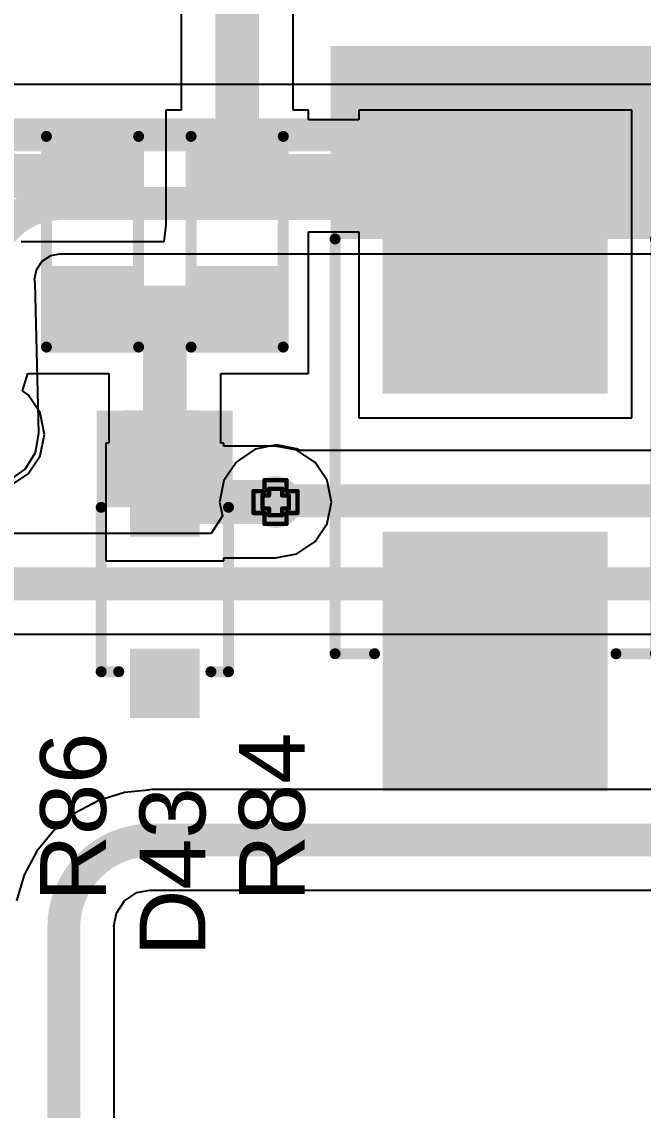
# Model space of a CAD drawing. Header units: inches. Extents: x -3 to 195, y 0 to 199.
# Drawn here: x 1.9823 to 2.2655, y 3.6169 to 4.1128 of the extents above; entities that cross this region are included whole.
import ezdxf

# ---------------------------------------------------------------- set-up
doc = ezdxf.new("R2010")
doc.units = ezdxf.units.IN
doc.header["$MEASUREMENT"] = 0
for name, color, linetype in [('Bottom Layer', 5, 'Continuous'), ('Drill Drawing', 1, 'Continuous'), ('Top Layer', 1, 'Continuous'), ('Top Overlay', 2, 'Continuous'), ('Top Paste', 8, 'Continuous'), ('Top Solder', 216, 'Continuous'), ('Via Holes', 16, 'Continuous')]:
    doc.layers.add(name, color=color, linetype=linetype)
doc.styles.add('Arial', font='', dxfattribs={"height": 0.2})
doc.styles.get('Arial').set_extended_font_data('Arial')

# ---------------------------------------------------------------- blocks, each defined once
blk = doc.blocks.new('R___0603_35')
at = {"layer": 'Top Layer'}
for points in [[(-0.0150007, 0.0175004), (-0.0150007, -0.0174996), (-0.0450007, -0.0174996), (-0.0450007, 0.0175004)], [(0.0449993, 0.0175004), (0.0449993, -0.0174996), (0.0149993, -0.0174996), (0.0149993, 0.0175004)]]:
    blk.add_hatch(color=1, dxfattribs=at).paths.add_polyline_path(points)
at = {"layer": 'Top Paste'}
for points in [[(-0.0150007, 0.0175004), (-0.0150007, -0.0174996), (-0.0450007, -0.0174996), (-0.0450007, 0.0175004)], [(0.0449993, 0.0175004), (0.0449993, -0.0174996), (0.0149993, -0.0174996), (0.0149993, 0.0175004)]]:
    blk.add_hatch(color=8, dxfattribs=at).paths.add_polyline_path(points)
at = {"layer": 'Top Solder'}
for points in [[(-0.0110007, 0.0215004), (-0.0110007, -0.0214996), (-0.0490007, -0.0214996), (-0.0490007, 0.0215004)], [(0.0489993, 0.0215004), (0.0489993, -0.0214996), (0.0109993, -0.0214996), (0.0109993, 0.0215004)]]:
    blk.add_hatch(color=216, dxfattribs=at).paths.add_polyline_path(points)
at = {"layer": 'Top Overlay'}
for points in [[(0.0479993, 0.0210004, 0.005, 0.005, 0), (-0.0480007, 0.0210004, 0.005, 0.005, 0)], [(-0.0480007, -0.0209996, 0.005, 0.005, 0), (-0.0480007, 0.0210004, 0.005, 0.005, 0)], [(0.0479993, -0.0209996, 0.005, 0.005, 0), (0.0479993, 0.0210004, 0.005, 0.005, 0)], [(0.0479993, -0.0209996, 0.005, 0.005, 0), (-0.0480007, -0.0209996, 0.005, 0.005, 0)]]:
    blk.add_lwpolyline(points, format="xyseb", dxfattribs=at)
for points in [[(-0.0492507, 0.0210004, 0.0025, 0.0025, 1), (-0.0467507, 0.0210004, 0.0025, 0.0025, 1)], [(-0.0492507, 0.0210004, 0.0025, 0.0025, 1), (-0.0467507, 0.0210004, 0.0025, 0.0025, 1)], [(0.0467493, 0.0210004, 0.0025, 0.0025, 1), (0.0492493, 0.0210004, 0.0025, 0.0025, 1)], [(0.0467493, 0.0210004, 0.0025, 0.0025, 1), (0.0492493, 0.0210004, 0.0025, 0.0025, 1)], [(-0.0492507, -0.0209996, 0.0025, 0.0025, 1), (-0.0467507, -0.0209996, 0.0025, 0.0025, 1)], [(-0.0492507, -0.0209996, 0.0025, 0.0025, 1), (-0.0467507, -0.0209996, 0.0025, 0.0025, 1)], [(0.0467493, -0.0209996, 0.0025, 0.0025, 1), (0.0492493, -0.0209996, 0.0025, 0.0025, 1)], [(0.0467493, -0.0209996, 0.0025, 0.0025, 1), (0.0492493, -0.0209996, 0.0025, 0.0025, 1)]]:
    blk.add_lwpolyline(points, format="xyseb", close=True, dxfattribs=at)
blk = doc.blocks.new('R___0603_36')
at = {"layer": 'Top Layer'}
for points in [[(-0.0149993, 0.017501), (-0.0149993, -0.017499), (-0.0449993, -0.017499), (-0.0449993, 0.017501)], [(0.0450007, 0.017501), (0.0450007, -0.017499), (0.0150007, -0.017499), (0.0150007, 0.017501)]]:
    blk.add_hatch(color=1, dxfattribs=at).paths.add_polyline_path(points)
at = {"layer": 'Top Paste'}
for points in [[(-0.0149993, 0.017501), (-0.0149993, -0.017499), (-0.0449993, -0.017499), (-0.0449993, 0.017501)], [(0.0450007, 0.017501), (0.0450007, -0.017499), (0.0150007, -0.017499), (0.0150007, 0.017501)]]:
    blk.add_hatch(color=8, dxfattribs=at).paths.add_polyline_path(points)
at = {"layer": 'Top Solder'}
for points in [[(-0.0109993, 0.021501), (-0.0109993, -0.021499), (-0.0489993, -0.021499), (-0.0489993, 0.021501)], [(0.0490007, 0.021501), (0.0490007, -0.021499), (0.0110007, -0.021499), (0.0110007, 0.021501)]]:
    blk.add_hatch(color=216, dxfattribs=at).paths.add_polyline_path(points)
at = {"layer": 'Top Overlay'}
for points in [[(-0.0479993, 0.021001, 0.005, 0.005, 0), (0.0480007, 0.021001, 0.005, 0.005, 0)], [(-0.0479993, 0.021001, 0.005, 0.005, 0), (-0.0479993, -0.020999, 0.005, 0.005, 0)], [(0.0480007, 0.021001, 0.005, 0.005, 0), (0.0480007, -0.020999, 0.005, 0.005, 0)], [(-0.0479993, -0.020999, 0.005, 0.005, 0), (0.0480007, -0.020999, 0.005, 0.005, 0)]]:
    blk.add_lwpolyline(points, format="xyseb", dxfattribs=at)
for points in [[(-0.0492493, 0.021001, 0.0025, 0.0025, 1), (-0.0467493, 0.021001, 0.0025, 0.0025, 1)], [(-0.0492493, 0.021001, 0.0025, 0.0025, 1), (-0.0467493, 0.021001, 0.0025, 0.0025, 1)], [(0.0467507, 0.021001, 0.0025, 0.0025, 1), (0.0492507, 0.021001, 0.0025, 0.0025, 1)], [(0.0467507, 0.021001, 0.0025, 0.0025, 1), (0.0492507, 0.021001, 0.0025, 0.0025, 1)], [(-0.0492493, -0.020999, 0.0025, 0.0025, 1), (-0.0467493, -0.020999, 0.0025, 0.0025, 1)], [(-0.0492493, -0.020999, 0.0025, 0.0025, 1), (-0.0467493, -0.020999, 0.0025, 0.0025, 1)], [(0.0467507, -0.020999, 0.0025, 0.0025, 1), (0.0492507, -0.020999, 0.0025, 0.0025, 1)], [(0.0467507, -0.020999, 0.0025, 0.0025, 1), (0.0492507, -0.020999, 0.0025, 0.0025, 1)]]:
    blk.add_lwpolyline(points, format="xyseb", close=True, dxfattribs=at)
blk = doc.blocks.new('SOD323F_107')
at = {"layer": 'Top Layer'}
for points in [[(-0.0531487, 0.0118103), (-0.0295267, 0.0118103), (-0.0295267, -0.0118117), (-0.0531487, -0.0118117)], [(0.0295273, 0.0118103), (0.0531493, 0.0118103), (0.0531493, -0.0118117), (0.0295273, -0.0118117)]]:
    blk.add_hatch(color=1, dxfattribs=at).paths.add_polyline_path(points)
at = {"layer": 'Top Overlay'}
for points in [[(0.0389239, 0.0150559), (0.0830079, 0.0150559), (0.0830079, 0.0310559), (0.0389239, 0.0310559)], [(0.0560399, -0.0160001), (0.0830399, -0.0160001), (0.0830399, 0.0179999), (0.0560399, 0.0179999)], [(0.0389239, -0.0309441), (0.0830079, -0.0309441), (0.0830079, -0.0149441), (0.0389239, -0.0149441)]]:
    blk.add_hatch(color=2, dxfattribs=at).paths.add_polyline_path(points)
at = {"layer": 'Top Paste'}
for points in [[(-0.0531487, 0.0118103), (-0.0295267, 0.0118103), (-0.0295267, -0.0118117), (-0.0531487, -0.0118117)], [(0.0295273, 0.0118103), (0.0531493, 0.0118103), (0.0531493, -0.0118117), (0.0295273, -0.0118117)]]:
    blk.add_hatch(color=8, dxfattribs=at).paths.add_polyline_path(points)
at = {"layer": 'Top Solder'}
for points in [[(-0.0571487, 0.0158103), (-0.0255267, 0.0158103), (-0.0255267, -0.0158117), (-0.0571487, -0.0158117)], [(0.0255273, 0.0158103), (0.0571493, 0.0158103), (0.0571493, -0.0158117), (0.0255273, -0.0158117)]]:
    blk.add_hatch(color=216, dxfattribs=at).paths.add_polyline_path(points)
at = {"layer": 'Top Overlay'}
for points in [[(-0.0359997, 0.0289993, 0.005, 0.005, 0), (0.0389143, 0.0289993, 0.005, 0.005, 0)], [(-0.0359997, 0.0289993, 0.005, 0.005, 0), (-0.0359997, 0.0209993, 0.005, 0.005, 0)], [(-0.0359997, -0.0210007, 0.005, 0.005, 0), (-0.0359997, -0.0290007, 0.005, 0.005, 0)], [(-0.0359997, -0.0290007, 0.005, 0.005, 0), (0.0389143, -0.0290007, 0.005, 0.005, 0)]]:
    blk.add_lwpolyline(points, format="xyseb", dxfattribs=at)
for points in [[(-0.0372497, 0.0289993, 0.0025, 0.0025, 1), (-0.0347497, 0.0289993, 0.0025, 0.0025, 1)], [(-0.0372497, 0.0289993, 0.0025, 0.0025, 1), (-0.0347497, 0.0289993, 0.0025, 0.0025, 1)], [(0.0376643, 0.0289993, 0.0025, 0.0025, 1), (0.0401643, 0.0289993, 0.0025, 0.0025, 1)], [(-0.0372497, 0.0209993, 0.0025, 0.0025, 1), (-0.0347497, 0.0209993, 0.0025, 0.0025, 1)], [(-0.0372497, -0.0210007, 0.0025, 0.0025, 1), (-0.0347497, -0.0210007, 0.0025, 0.0025, 1)], [(-0.0372497, -0.0290007, 0.0025, 0.0025, 1), (-0.0347497, -0.0290007, 0.0025, 0.0025, 1)], [(-0.0372497, -0.0290007, 0.0025, 0.0025, 1), (-0.0347497, -0.0290007, 0.0025, 0.0025, 1)], [(0.0376643, -0.0290007, 0.0025, 0.0025, 1), (0.0401643, -0.0290007, 0.0025, 0.0025, 1)]]:
    blk.add_lwpolyline(points, format="xyseb", close=True, dxfattribs=at)
blk = doc.blocks.new('SMB__108')
at = {"layer": 'Top Layer'}
for points in [[(-0.1456684, -0.0472436), (-0.1456684, 0.0472446), (-0.0354322, 0.04724459999999999), (-0.0354322, -0.0472436)], [(0.0354336, -0.0472436), (0.0354336, 0.0472446), (0.1456698, 0.04724459999999999), (0.1456698, -0.0472436)]]:
    blk.add_hatch(color=1, dxfattribs=at).paths.add_polyline_path(points)
at = {"layer": 'Top Overlay'}
for points in [[(0.1019059, 0.0490011), (0.1899059, 0.0490011), (0.1899059, 0.0750011), (0.1019059, 0.0750011)], [(0.1469059, -0.0649989), (0.1899059, -0.0649989), (0.1899059, 0.0530011), (0.1469059, 0.0530011)], [(0.1019059, -0.0749989), (0.1899059, -0.0749989), (0.1899059, -0.0489989), (0.1019059, -0.0489989)]]:
    blk.add_hatch(color=2, dxfattribs=at).paths.add_polyline_path(points)
at = {"layer": 'Top Paste'}
for points in [[(-0.1456684, -0.0472436), (-0.1456684, 0.0472446), (-0.0354322, 0.04724459999999999), (-0.0354322, -0.0472436)], [(0.0354336, -0.0472436), (0.0354336, 0.0472446), (0.1456698, 0.04724459999999999), (0.1456698, -0.0472436)]]:
    blk.add_hatch(color=8, dxfattribs=at).paths.add_polyline_path(points)
at = {"layer": 'Top Solder'}
for points in [[(-0.1496684, -0.05124359999999999), (-0.1496684, 0.05124460000000001), (-0.0314322, 0.05124459999999999), (-0.0314322, -0.05124360000000001)], [(0.0314336, -0.05124359999999999), (0.0314336, 0.05124460000000001), (0.1496698, 0.05124459999999999), (0.1496698, -0.05124360000000001)]]:
    blk.add_hatch(color=216, dxfattribs=at).paths.add_polyline_path(points)
at = {"layer": 'Top Overlay'}
for points in [[(-0.0870003, 0.0730005, 0.005, 0.005, 0), (0.1019997, 0.0730005, 0.005, 0.005, 0)], [(-0.0870003, 0.0730005, 0.005, 0.005, 0), (-0.0870003, 0.0550005, 0.005, 0.005, 0)], [(-0.0870003, -0.0549995, 0.005, 0.005, 0), (-0.0870003, -0.0729995, 0.005, 0.005, 0)], [(-0.0870003, -0.0729995, 0.005, 0.005, 0), (0.1019997, -0.0729995, 0.005, 0.005, 0)]]:
    blk.add_lwpolyline(points, format="xyseb", dxfattribs=at)
for points in [[(-0.0882503, 0.0730005, 0.0025, 0.0025, 1), (-0.0857503, 0.0730005, 0.0025, 0.0025, 1)], [(-0.0882503, 0.0730005, 0.0025, 0.0025, 1), (-0.0857503, 0.0730005, 0.0025, 0.0025, 1)], [(0.1007497, 0.0730005, 0.0025, 0.0025, 1), (0.1032497, 0.0730005, 0.0025, 0.0025, 1)], [(-0.0882503, 0.0550005, 0.0025, 0.0025, 1), (-0.0857503, 0.0550005, 0.0025, 0.0025, 1)], [(-0.0882503, -0.0549995, 0.0025, 0.0025, 1), (-0.0857503, -0.0549995, 0.0025, 0.0025, 1)], [(-0.0882503, -0.0729995, 0.0025, 0.0025, 1), (-0.0857503, -0.0729995, 0.0025, 0.0025, 1)], [(-0.0882503, -0.0729995, 0.0025, 0.0025, 1), (-0.0857503, -0.0729995, 0.0025, 0.0025, 1)], [(0.1007497, -0.0729995, 0.0025, 0.0025, 1), (0.1032497, -0.0729995, 0.0025, 0.0025, 1)]]:
    blk.add_lwpolyline(points, format="xyseb", close=True, dxfattribs=at)

msp = doc.modelspace()

# ---------------------------------------------------------------- hatches: boundary and pattern name
at = {"layer": 'Bottom Layer'}
h = msp.add_hatch(color=5, dxfattribs=at)
edge = h.paths.add_edge_path()
edge.add_arc((2.0979297, 3.8940095), 0.011811, 0, 360)
at = {"layer": 'Top Layer'}
h = msp.add_hatch(color=1, dxfattribs=at)
edge = h.paths.add_edge_path()
edge.add_arc((2.0979297, 3.8940095), 0.011811, 0, 360)
at = {"layer": 'Via Holes'}
h = msp.add_hatch(color=7, dxfattribs=at)
edge = h.paths.add_edge_path()
edge.add_arc((2.0979297, 3.8940095), 0.0059055, 0, 360)

# ---------------------------------------------------------------- linework, layer by layer
at = {"layer": 'Bottom Layer'}
for p, q in [((2.3879267, 4.0843007), (1.9005731, 4.0843007)), ((1.9890127, 3.9998428), (1.9916067, 4.003725)), ((1.9916067, 4.003725), (1.9954889, 4.006319)), ((1.9954889, 4.006319), (1.9996392, 4.0071446)), ((1.9996392, 4.0071446), (2.0000683, 4.0070592)), ((2.0000683, 4.0070592), (2.3487806, 4.0070592)), ((1.9881327, 3.9954186), (1.9890127, 3.9998428)), ((1.9882815, 3.9947997), (1.9881327, 3.9954186)), ((1.9882798, 3.994045), (1.9883051, 3.9942051)), ((1.9883156, 3.9938865), (1.9882798, 3.994045)), ((1.9883051, 3.9942051), (1.9882815, 3.9947997)), ((1.9900807, 3.9254312), (1.9883156, 3.9938865)), ((1.9885613, 3.91661), (1.9900807, 3.9254312)), ((2.0984249, 3.9199945), (2.0886703, 3.9180542)), ((2.1081794, 3.9180542), (2.0984249, 3.9199945)), ((1.9837818, 3.9090418), (1.9885613, 3.91661)), ((2.0886703, 3.9180542), (2.0804009, 3.9125287)), ((2.1090904, 3.9174455), (2.1081794, 3.9180542)), ((2.3170588, 3.9174455), (2.1090904, 3.9174455)), ((1.97647, 3.9038787), (1.9837818, 3.9090418)), ((2.0799057, 3.9120335), (2.0743802, 3.903764)), ((2.0804009, 3.9125287), (2.0799057, 3.9120335)), ((2.0743802, 3.903764), (2.0724399, 3.8940095)), ((2.0724399, 3.8940095), (2.0736923, 3.8877132)), ((2.0736923, 3.8877132), (2.0685258, 3.8797131)), ((2.0685258, 3.8797131), (1.9396371, 3.8797131)), ((1.9396371, 3.8338315), (2.4078365, 3.8338315)), ((2.0291408, 3.7615955), (2.0173636, 3.7580229)), ((2.0400096, 3.762666), (2.0291408, 3.7615955)), ((2.0413887, 3.7629403), (2.0400096, 3.762666)), ((2.3881505, 3.7629403), (2.0413887, 3.7629403)), ((2.0173636, 3.7580229), (2.0065096, 3.7522213)), ((2.0065096, 3.7522213), (1.996996, 3.7444138)), ((1.996996, 3.7444138), (1.9891885, 3.7349002)), ((1.9891885, 3.7349002), (1.9833869, 3.7240462)), ((1.9833869, 3.7240462), (1.9798143, 3.712269)), ((2.029148, 3.7122618), (2.0347641, 3.7160144)), ((2.0347641, 3.7160144), (2.0407015, 3.7171954)), ((2.0407015, 3.7171954), (2.0413887, 3.7170587)), ((2.0413887, 3.7170587), (2.3881505, 3.7170587)), ((2.0253954, 3.7066457), (2.029148, 3.7122618)), ((2.0242144, 3.7007083), (2.0253954, 3.7066457)), ((2.0243511, 3.7000211), (2.0242144, 3.7007083)), ((2.0243511, 3.2343816), (2.0243511, 3.7000211))]:
    msp.add_line(p, q, dxfattribs=at)
for points in [[(1.9005731, 4.0613599, 0.015, 0.015, 0), (2.3879267, 4.0613599, 0.015, 0.015, 0)], [(1.9653589, 3.9938897, 0.015, 0.015, -0.4258474023686985), (2.0000683, 4.03, 0.015, 0.015, 0)], [(2.0000683, 4.03, 0.015, 0.015, 0), (2.3487806, 4.03, 0.015, 0.015, 0)], [(2.0979297, 3.8940095, 0.02, 0.02, 0), (2.0984249, 3.8945047, 0.02, 0.02, 0)], [(2.0984249, 3.8945047, 0.015, 0.015, 0), (2.3279703, 3.8945047, 0.015, 0.015, 0)], [(1.9396371, 3.8567723, 0.015, 0.015, 0), (2.4078365, 3.8567723, 0.015, 0.015, 0)], [(2.0014103, 3.7000211, 0.015, 0.015, -0.4142135623730951), (2.0413887, 3.7399995, 0.015, 0.015, 0)], [(2.0413887, 3.7399995, 0.015, 0.015, 0), (2.3881505, 3.7399995, 0.015, 0.015, 0)], [(2.0014103, 3.1939375, 0.015, 0.015, 0), (2.0014103, 3.7000211, 0.015, 0.015, 0)]]:
    msp.add_lwpolyline(points, format="xyseb", dxfattribs=at)
for points in [[(1.9963183, 4.03, 0.0075, 0.0075, 1), (2.0038183, 4.03, 0.0075, 0.0075, 1)], [(1.9963183, 4.03, 0.0075, 0.0075, 1), (2.0038183, 4.03, 0.0075, 0.0075, 1)], [(2.0929297, 3.8940095, 0.01, 0.01, 1), (2.1029297, 3.8940095, 0.01, 0.01, 1)], [(2.0934249, 3.8945047, 0.01, 0.01, 1), (2.1034249, 3.8945047, 0.01, 0.01, 1)], [(2.0946749, 3.8945047, 0.0075, 0.0075, 1), (2.1021749, 3.8945047, 0.0075, 0.0075, 1)], [(2.0376387, 3.7399995, 0.0075, 0.0075, 1), (2.0451387, 3.7399995, 0.0075, 0.0075, 1)], [(2.0376387, 3.7399995, 0.0075, 0.0075, 1), (2.0451387, 3.7399995, 0.0075, 0.0075, 1)], [(1.9976603, 3.7000211, 0.0075, 0.0075, 1), (2.0051603, 3.7000211, 0.0075, 0.0075, 1)], [(1.9976603, 3.7000211, 0.0075, 0.0075, 1), (2.0051603, 3.7000211, 0.0075, 0.0075, 1)]]:
    msp.add_lwpolyline(points, format="xyseb", close=True, dxfattribs=at)
at = {"layer": 'Drill Drawing'}
for points in [[(2.0929297, 3.8990095, 0.002, 0.002, 0), (2.0929297, 3.9040095, 0.002, 0.002, 0)], [(2.0929297, 3.9040095, 0.002, 0.002, 0), (2.1029297, 3.9040095, 0.002, 0.002, 0)], [(2.1029297, 3.8990095, 0.002, 0.002, 0), (2.1029297, 3.9040095, 0.002, 0.002, 0)], [(2.0879297, 3.8890095, 0.002, 0.002, 0), (2.0879297, 3.8990095, 0.002, 0.002, 0)], [(2.0879297, 3.8990095, 0.002, 0.002, 0), (2.0929297, 3.8990095, 0.002, 0.002, 0)], [(2.0949297, 3.8970095, 0.002, 0.002, 0), (2.0949297, 3.9000095, 0.002, 0.002, 0)], [(2.0949297, 3.9000095, 0.002, 0.002, 0), (2.1009297, 3.9000095, 0.002, 0.002, 0)], [(2.1009297, 3.8970095, 0.002, 0.002, 0), (2.1009297, 3.9000095, 0.002, 0.002, 0)], [(2.1029297, 3.8990095, 0.002, 0.002, 0), (2.1079297, 3.8990095, 0.002, 0.002, 0)], [(2.1079297, 3.8890095, 0.002, 0.002, 0), (2.1079297, 3.8990095, 0.002, 0.002, 0)], [(2.0919297, 3.8910095, 0.002, 0.002, 0), (2.0919297, 3.8970095, 0.002, 0.002, 0)], [(2.0919297, 3.8970095, 0.002, 0.002, 0), (2.0949297, 3.8970095, 0.002, 0.002, 0)], [(2.1009297, 3.8970095, 0.002, 0.002, 0), (2.1039297, 3.8970095, 0.002, 0.002, 0)], [(2.1039297, 3.8910095, 0.002, 0.002, 0), (2.1039297, 3.8970095, 0.002, 0.002, 0)], [(2.0879297, 3.8890095, 0.002, 0.002, 0), (2.0929297, 3.8890095, 0.002, 0.002, 0)], [(2.0919297, 3.8910095, 0.002, 0.002, 0), (2.0949297, 3.8910095, 0.002, 0.002, 0)], [(2.0929297, 3.8840095, 0.002, 0.002, 0), (2.0929297, 3.8890095, 0.002, 0.002, 0)], [(2.0949297, 3.8880095, 0.002, 0.002, 0), (2.0949297, 3.8910095, 0.002, 0.002, 0)], [(2.0949297, 3.8880095, 0.002, 0.002, 0), (2.1009297, 3.8880095, 0.002, 0.002, 0)], [(2.1009297, 3.8910095, 0.002, 0.002, 0), (2.1039297, 3.8910095, 0.002, 0.002, 0)], [(2.1009297, 3.8880095, 0.002, 0.002, 0), (2.1009297, 3.8910095, 0.002, 0.002, 0)], [(2.1029297, 3.8890095, 0.002, 0.002, 0), (2.1079297, 3.8890095, 0.002, 0.002, 0)], [(2.1029297, 3.8840095, 0.002, 0.002, 0), (2.1029297, 3.8890095, 0.002, 0.002, 0)], [(2.0929297, 3.8840095, 0.002, 0.002, 0), (2.1029297, 3.8840095, 0.002, 0.002, 0)]]:
    msp.add_lwpolyline(points, format="xyseb", dxfattribs=at)
for points in [[(2.0924297, 3.9040095, 0.001, 0.001, 1), (2.0934297, 3.9040095, 0.001, 0.001, 1)], [(2.0924297, 3.9040095, 0.001, 0.001, 1), (2.0934297, 3.9040095, 0.001, 0.001, 1)], [(2.1024297, 3.9040095, 0.001, 0.001, 1), (2.1034297, 3.9040095, 0.001, 0.001, 1)], [(2.1024297, 3.9040095, 0.001, 0.001, 1), (2.1034297, 3.9040095, 0.001, 0.001, 1)], [(2.0874297, 3.8990095, 0.001, 0.001, 1), (2.0884297, 3.8990095, 0.001, 0.001, 1)], [(2.0874297, 3.8990095, 0.001, 0.001, 1), (2.0884297, 3.8990095, 0.001, 0.001, 1)], [(2.0924297, 3.8990095, 0.001, 0.001, 1), (2.0934297, 3.8990095, 0.001, 0.001, 1)], [(2.0924297, 3.8990095, 0.001, 0.001, 1), (2.0934297, 3.8990095, 0.001, 0.001, 1)], [(2.0944297, 3.9000095, 0.001, 0.001, 1), (2.0954297, 3.9000095, 0.001, 0.001, 1)], [(2.0944297, 3.9000095, 0.001, 0.001, 1), (2.0954297, 3.9000095, 0.001, 0.001, 1)], [(2.1004297, 3.9000095, 0.001, 0.001, 1), (2.1014297, 3.9000095, 0.001, 0.001, 1)], [(2.1004297, 3.9000095, 0.001, 0.001, 1), (2.1014297, 3.9000095, 0.001, 0.001, 1)], [(2.1024297, 3.8990095, 0.001, 0.001, 1), (2.1034297, 3.8990095, 0.001, 0.001, 1)], [(2.1024297, 3.8990095, 0.001, 0.001, 1), (2.1034297, 3.8990095, 0.001, 0.001, 1)], [(2.1074297, 3.8990095, 0.001, 0.001, 1), (2.1084297, 3.8990095, 0.001, 0.001, 1)], [(2.1074297, 3.8990095, 0.001, 0.001, 1), (2.1084297, 3.8990095, 0.001, 0.001, 1)], [(2.0914297, 3.8970095, 0.001, 0.001, 1), (2.0924297, 3.8970095, 0.001, 0.001, 1)], [(2.0914297, 3.8970095, 0.001, 0.001, 1), (2.0924297, 3.8970095, 0.001, 0.001, 1)], [(2.0944297, 3.8970095, 0.001, 0.001, 1), (2.0954297, 3.8970095, 0.001, 0.001, 1)], [(2.0944297, 3.8970095, 0.001, 0.001, 1), (2.0954297, 3.8970095, 0.001, 0.001, 1)], [(2.1004297, 3.8970095, 0.001, 0.001, 1), (2.1014297, 3.8970095, 0.001, 0.001, 1)], [(2.1004297, 3.8970095, 0.001, 0.001, 1), (2.1014297, 3.8970095, 0.001, 0.001, 1)], [(2.1034297, 3.8970095, 0.001, 0.001, 1), (2.1044297, 3.8970095, 0.001, 0.001, 1)], [(2.1034297, 3.8970095, 0.001, 0.001, 1), (2.1044297, 3.8970095, 0.001, 0.001, 1)], [(2.0874297, 3.8890095, 0.001, 0.001, 1), (2.0884297, 3.8890095, 0.001, 0.001, 1)], [(2.0874297, 3.8890095, 0.001, 0.001, 1), (2.0884297, 3.8890095, 0.001, 0.001, 1)], [(2.0914297, 3.8910095, 0.001, 0.001, 1), (2.0924297, 3.8910095, 0.001, 0.001, 1)], [(2.0914297, 3.8910095, 0.001, 0.001, 1), (2.0924297, 3.8910095, 0.001, 0.001, 1)], [(2.0924297, 3.8890095, 0.001, 0.001, 1), (2.0934297, 3.8890095, 0.001, 0.001, 1)], [(2.0924297, 3.8890095, 0.001, 0.001, 1), (2.0934297, 3.8890095, 0.001, 0.001, 1)], [(2.0944297, 3.8910095, 0.001, 0.001, 1), (2.0954297, 3.8910095, 0.001, 0.001, 1)], [(2.0944297, 3.8910095, 0.001, 0.001, 1), (2.0954297, 3.8910095, 0.001, 0.001, 1)], [(2.0944297, 3.8880095, 0.001, 0.001, 1), (2.0954297, 3.8880095, 0.001, 0.001, 1)], [(2.0944297, 3.8880095, 0.001, 0.001, 1), (2.0954297, 3.8880095, 0.001, 0.001, 1)], [(2.1004297, 3.8910095, 0.001, 0.001, 1), (2.1014297, 3.8910095, 0.001, 0.001, 1)], [(2.1004297, 3.8910095, 0.001, 0.001, 1), (2.1014297, 3.8910095, 0.001, 0.001, 1)], [(2.1004297, 3.8880095, 0.001, 0.001, 1), (2.1014297, 3.8880095, 0.001, 0.001, 1)], [(2.1004297, 3.8880095, 0.001, 0.001, 1), (2.1014297, 3.8880095, 0.001, 0.001, 1)], [(2.1024297, 3.8890095, 0.001, 0.001, 1), (2.1034297, 3.8890095, 0.001, 0.001, 1)], [(2.1024297, 3.8890095, 0.001, 0.001, 1), (2.1034297, 3.8890095, 0.001, 0.001, 1)], [(2.1034297, 3.8910095, 0.001, 0.001, 1), (2.1044297, 3.8910095, 0.001, 0.001, 1)], [(2.1034297, 3.8910095, 0.001, 0.001, 1), (2.1044297, 3.8910095, 0.001, 0.001, 1)], [(2.1074297, 3.8890095, 0.001, 0.001, 1), (2.1084297, 3.8890095, 0.001, 0.001, 1)], [(2.1074297, 3.8890095, 0.001, 0.001, 1), (2.1084297, 3.8890095, 0.001, 0.001, 1)], [(2.0924297, 3.8840095, 0.001, 0.001, 1), (2.0934297, 3.8840095, 0.001, 0.001, 1)], [(2.0924297, 3.8840095, 0.001, 0.001, 1), (2.0934297, 3.8840095, 0.001, 0.001, 1)], [(2.1024297, 3.8840095, 0.001, 0.001, 1), (2.1034297, 3.8840095, 0.001, 0.001, 1)], [(2.1024297, 3.8840095, 0.001, 0.001, 1), (2.1034297, 3.8840095, 0.001, 0.001, 1)]]:
    msp.add_lwpolyline(points, format="xyseb", close=True, dxfattribs=at)
at = {"layer": 'Top Layer'}
for p, q in [((2.1059195, 4.0726155), (2.1059195, 4.4660613)), ((2.0549399, 4.4609838), (2.0549399, 4.0726155)), ((2.0549399, 4.0726155), (2.0479297, 4.0726155)), ((2.0479297, 4.0726155), (2.0479297, 4.0202386)), ((2.1129297, 4.0726155), (2.1059195, 4.0726155)), ((2.1129297, 4.0681053), (2.1129297, 4.0726155)), ((2.2602918, 4.0725536), (2.1358036, 4.0725536)), ((2.1358036, 4.0725536), (2.1358036, 4.0681053)), ((2.2602918, 3.9323174), (2.2602918, 4.0725536)), ((2.1358036, 4.0681053), (2.1129297, 4.0681053)), ((2.0479297, 4.0202386), (2.0470196, 4.0126155)), ((1.9899874, 4.0126155), (1.9820199, 4.0126156)), ((2.0470196, 4.0126155), (1.9899874, 4.0126155)), ((2.1129297, 3.9526155), (2.1129297, 4.0171257)), ((2.1129297, 4.0171257), (2.1358036, 4.0171257)), ((2.1358036, 4.0171257), (2.1358036, 3.9323174)), ((1.9825501, 3.9446155), (1.9849768, 3.9526152)), ((1.9849768, 3.9526152), (1.9890824, 3.9526155)), ((1.9890824, 3.9526155), (2.0219859, 3.9526155)), ((2.0219859, 3.9526155), (2.0219859, 3.9208205)), ((2.0729655, 3.9208205), (2.0729655, 3.9526155)), ((2.0729655, 3.9526155), (2.1129297, 3.9526155)), ((1.9851715, 3.9428639), (1.9825501, 3.9446155)), ((1.990697, 3.9345944), (1.9851715, 3.9428639)), ((1.9926373, 3.9248399), (1.990697, 3.9345944)), ((2.1358036, 3.9323174), (2.2602918, 3.9323174)), ((1.990697, 3.9150854), (1.9926373, 3.9248399)), ((2.0219859, 3.9208205), (2.0206647, 3.9208205)), ((2.0206647, 3.9208205), (2.0206647, 3.8671985)), ((2.0742867, 3.9208205), (2.0729655, 3.9208205)), ((2.0742867, 3.9194993), (2.0742867, 3.9208205)), ((2.0979297, 3.9194993), (2.0742867, 3.9194993)), ((2.1076842, 3.917559), (2.0979297, 3.9194993)), ((1.9851715, 3.9068159), (1.990697, 3.9150854)), ((2.1159537, 3.9120335), (2.1076842, 3.917559)), ((2.1214792, 3.903764), (2.1159537, 3.9120335)), ((1.976902, 3.9012904), (1.9851715, 3.9068159)), ((2.1234195, 3.8940095), (2.1214792, 3.903764)), ((2.1214792, 3.884255), (2.1234195, 3.8940095)), ((2.1159537, 3.8759855), (2.1214792, 3.884255)), ((2.1076842, 3.87046), (2.1159537, 3.8759855)), ((2.0979297, 3.8685197), (2.1076842, 3.87046)), ((2.0206647, 3.8671985), (2.0742867, 3.8671985)), ((2.0742867, 3.8671985), (2.0742867, 3.8685197)), ((2.0742867, 3.8685197), (2.0979297, 3.8685197))]:
    msp.add_line(p, q, dxfattribs=at)
for points in [[(2.0804297, 4.0426155, 0.02, 0.02, 0), (2.0804297, 4.5221882, 0.02, 0.02, 0)], [(1.9494875, 4.0426153, 0.02, 0.02, 0), (2.0145195, 4.0426153, 0.02, 0.02, 0)], [(2.0804297, 4.0426155, 0.02, 0.02, 0), (2.1608036, 4.0426155, 0.02, 0.02, 0)], [(2.1608036, 4.0426155, 0.02, 0.02, 0), (2.1980477, 4.0053714, 0.02, 0.02, 0)], [(2.0145195, 4.0426153, 0.015, 0.015, 0), (2.0145197, 4.0426155, 0.015, 0.015, 0)], [(2.1980477, 4.0024355, 0.02, 0.02, 0), (2.1980477, 4.0053714, 0.02, 0.02, 0)], [(2.0145197, 3.9826155, 0.02, 0.02, 0), (2.0474747, 3.9826155, 0.02, 0.02, 0)], [(2.0474747, 3.9826155, 0.02, 0.02, 0), (2.0804297, 3.9826155, 0.02, 0.02, 0)], [(2.0474747, 3.9826155, 0.02, 0.02, 0), (2.0474757, 3.9826145, 0.02, 0.02, 0)], [(2.0474757, 3.8940095, 0.02, 0.02, 0), (2.0474757, 3.9826145, 0.02, 0.02, 0)], [(2.0474757, 3.8940095, 0.02, 0.02, 0), (2.0979297, 3.8940095, 0.02, 0.02, 0)]]:
    msp.add_lwpolyline(points, format="xyseb", dxfattribs=at)
for points in [[(2.0095195, 4.0426153, 0.01, 0.01, 1), (2.0195195, 4.0426153, 0.01, 0.01, 1)], [(2.0754297, 4.0426155, 0.01, 0.01, 1), (2.0854297, 4.0426155, 0.01, 0.01, 1)], [(2.0754297, 4.0426155, 0.01, 0.01, 1), (2.0854297, 4.0426155, 0.01, 0.01, 1)], [(2.1558036, 4.0426155, 0.01, 0.01, 1), (2.1658036, 4.0426155, 0.01, 0.01, 1)], [(2.1558036, 4.0426155, 0.01, 0.01, 1), (2.1658036, 4.0426155, 0.01, 0.01, 1)], [(2.0107695, 4.0426153, 0.0075, 0.0075, 1), (2.0182695, 4.0426153, 0.0075, 0.0075, 1)], [(2.0107697, 4.0426155, 0.0075, 0.0075, 1), (2.0182697, 4.0426155, 0.0075, 0.0075, 1)], [(2.1930477, 4.0053714, 0.01, 0.01, 1), (2.2030477, 4.0053714, 0.01, 0.01, 1)], [(2.1930477, 4.0053714, 0.01, 0.01, 1), (2.2030477, 4.0053714, 0.01, 0.01, 1)], [(2.1930477, 4.0024355, 0.01, 0.01, 1), (2.2030477, 4.0024355, 0.01, 0.01, 1)], [(2.0095197, 3.9826155, 0.01, 0.01, 1), (2.0195197, 3.9826155, 0.01, 0.01, 1)], [(2.0424747, 3.9826155, 0.01, 0.01, 1), (2.0524747, 3.9826155, 0.01, 0.01, 1)], [(2.0424747, 3.9826155, 0.01, 0.01, 1), (2.0524747, 3.9826155, 0.01, 0.01, 1)], [(2.0424747, 3.9826155, 0.01, 0.01, 1), (2.0524747, 3.9826155, 0.01, 0.01, 1)], [(2.0424757, 3.9826145, 0.01, 0.01, 1), (2.0524757, 3.9826145, 0.01, 0.01, 1)], [(2.0424757, 3.9826145, 0.01, 0.01, 1), (2.0524757, 3.9826145, 0.01, 0.01, 1)], [(2.0754297, 3.9826155, 0.01, 0.01, 1), (2.0854297, 3.9826155, 0.01, 0.01, 1)], [(2.0424757, 3.8940095, 0.01, 0.01, 1), (2.0524757, 3.8940095, 0.01, 0.01, 1)], [(2.0424757, 3.8940095, 0.01, 0.01, 1), (2.0524757, 3.8940095, 0.01, 0.01, 1)], [(2.0929297, 3.8940095, 0.01, 0.01, 1), (2.1029297, 3.8940095, 0.01, 0.01, 1)]]:
    msp.add_lwpolyline(points, format="xyseb", close=True, dxfattribs=at)

# ---------------------------------------------------------------- block references
for name, p, rotation in [('SMB__108', (2.1980482, 3.9118838), 90), ('R___0603_35', (2.0145193, 4.0126148), 270), ('R___0603_36', (2.0804307, 4.0126148), 90), ('SOD323F_107', (2.047475, 3.8526712), 90)]:
    msp.add_blockref(name, p, dxfattribs=dict(rotation=rotation))

# ---------------------------------------------------------------- texts
at = {"layer": 'Top Overlay', "style": 'Arial'}
for s, p in [('R86', (2.0206565, 3.712013)), ('R84', (2.1112503, 3.712013)), ('D43', (2.0659534, 3.6871041))]:
    msp.add_text(s, height=0.03, rotation=90, dxfattribs=at).set_placement(p)

doc.saveas('drawing.dxf')
